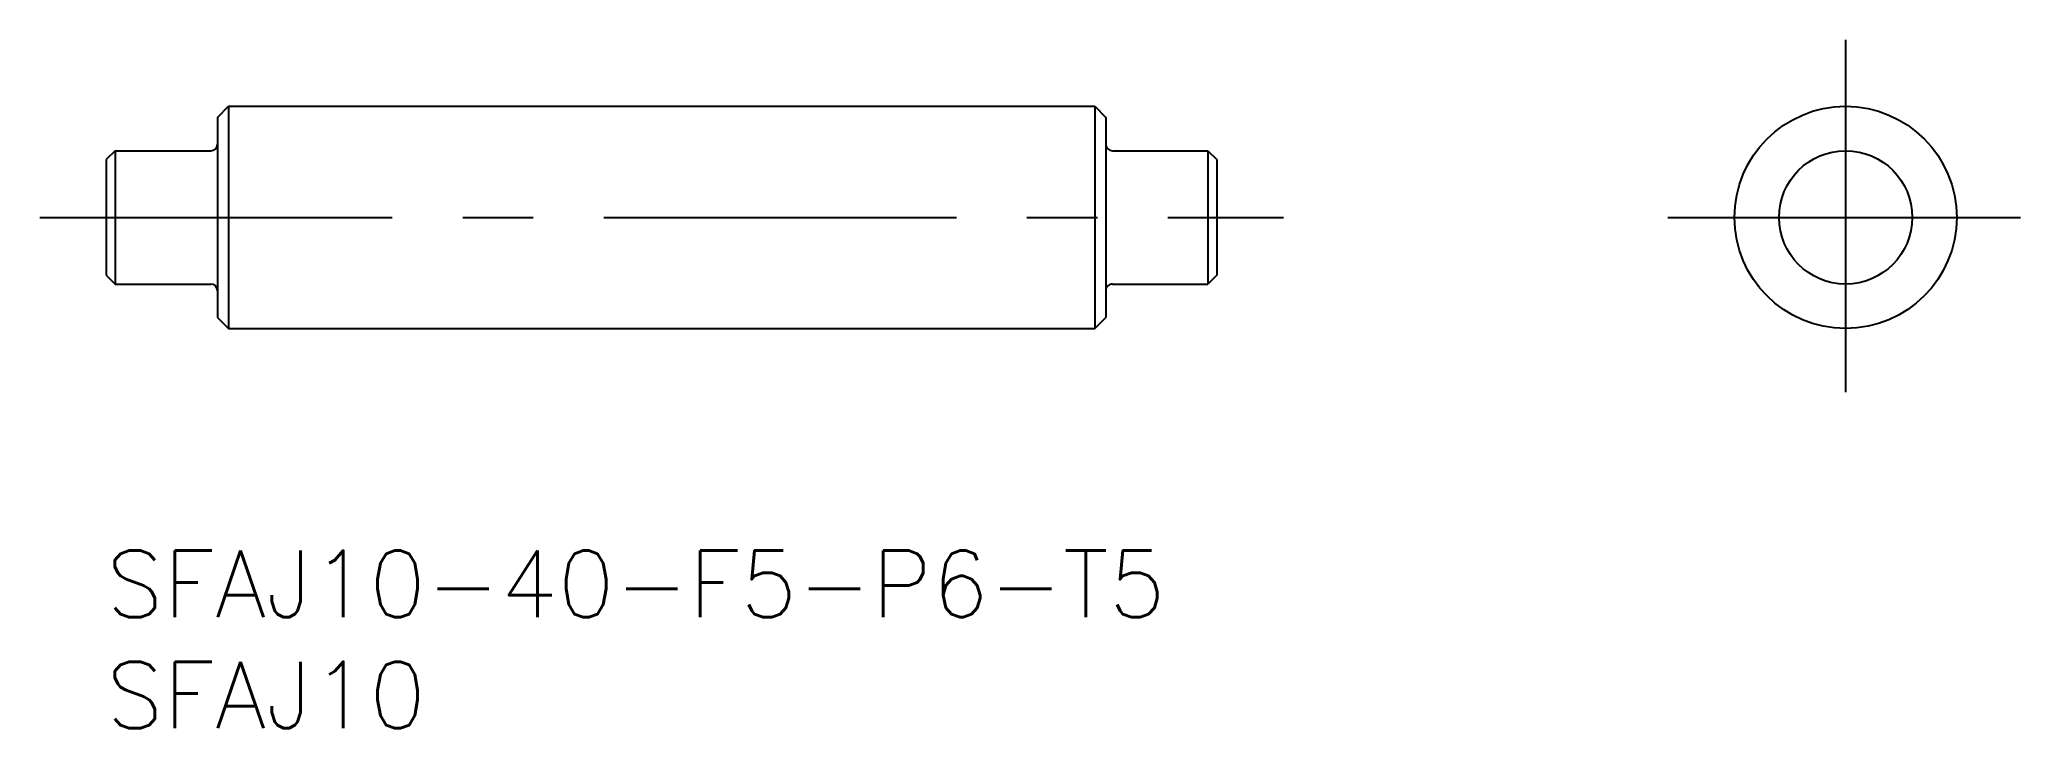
# Model space of a CAD drawing. Extents: x -3 to 86.3, y -8 to 23.
import ezdxf

# ---------------------------------------------------------------- set-up
doc = ezdxf.new("R2010")
doc.units = 0
doc.header["$LTSCALE"] = 0.5
doc.linetypes.add('CENTER', pattern=[50.8, 31.75, -6.35, 6.35, -6.35])
for name, color, linetype in [('MSM_CENTER', 1, 'CENTER'), ('MSM_CONTINUOUS', 7, 'CONTINUOUS'), ('MSM_PART_NUMBER', 7, 'CONTINUOUS')]:
    doc.layers.add(name, color=color, linetype=linetype)
doc.styles.get("Standard").update_dxf_attribs({"font": 'txt.shx', "height": 3, "bigfont": 'bigfont.shx'})

# ---------------------------------------------------------------- blocks, each defined once
blk = doc.blocks.new('*U4')
at = {"layer": 'MSM_PART_NUMBER'}
blk.add_text('SFAJ10-40-F5-P6-T5', height=3, dxfattribs=at).set_placement((0, -3))
blk = doc.blocks.new('*U5')
at = {"layer": 'MSM_PART_NUMBER'}
blk.add_text('SFAJ10', height=3, dxfattribs=at).set_placement((0, -8))

msp = doc.modelspace()

# ---------------------------------------------------------------- linework, layer by layer
at = {"layer": 'MSM_CENTER'}
for p, q in [((78.309, 23), (78.309, 7)), ((-3, 15), (53, 15)), ((70.309, 15), (86.309, 15))]:
    msp.add_line(p, q, dxfattribs=at)
at = {"layer": 'MSM_CONTINUOUS'}
for p, q in [((5, 19.5), (5.5, 20)), ((5.5, 20), (44.5, 20)), ((5.5, 20), (5.5, 10)), ((44.5, 20), (44.5, 10)), ((44.5, 20), (45, 19.5)), ((5, 19.5), (5, 10.5)), ((45, 19.5), (45, 10.5)), ((0.4, 18), (0, 17.6)), ((0.4, 18), (4.7, 18)), ((0.4, 18), (0.4, 12)), ((45.3, 18), (49.6, 18)), ((49.6, 18), (49.6, 12)), ((49.6, 18), (50, 17.6)), ((0, 17.6), (0, 12.4)), ((50, 17.6), (50, 12.4)), ((0, 12.4), (0.4, 12)), ((0.4, 12), (4.7, 12)), ((45.3, 12), (49.6, 12)), ((50, 12.4), (49.6, 12)), ((5, 10.5), (5.5, 10)), ((5.5, 10), (44.5, 10)), ((44.5, 10), (45, 10.5))]:
    msp.add_line(p, q, dxfattribs=at)
for radius in [5, 3]:
    msp.add_circle((78.309, 15), radius, dxfattribs=at)
for centre, start, end in [((4.7, 18.3), 270, 0), ((45.3, 18.3), 179.99999, 270), ((4.7, 11.7), 0, 90), ((45.3, 11.7), 90, 180.00001)]:
    msp.add_arc(centre, 0.3, start, end, dxfattribs=at)

# ---------------------------------------------------------------- block references
for name in ['*U4', '*U5']:
    msp.add_blockref(name, (0, 0), dxfattribs=at)

doc.saveas('drawing.dxf')
